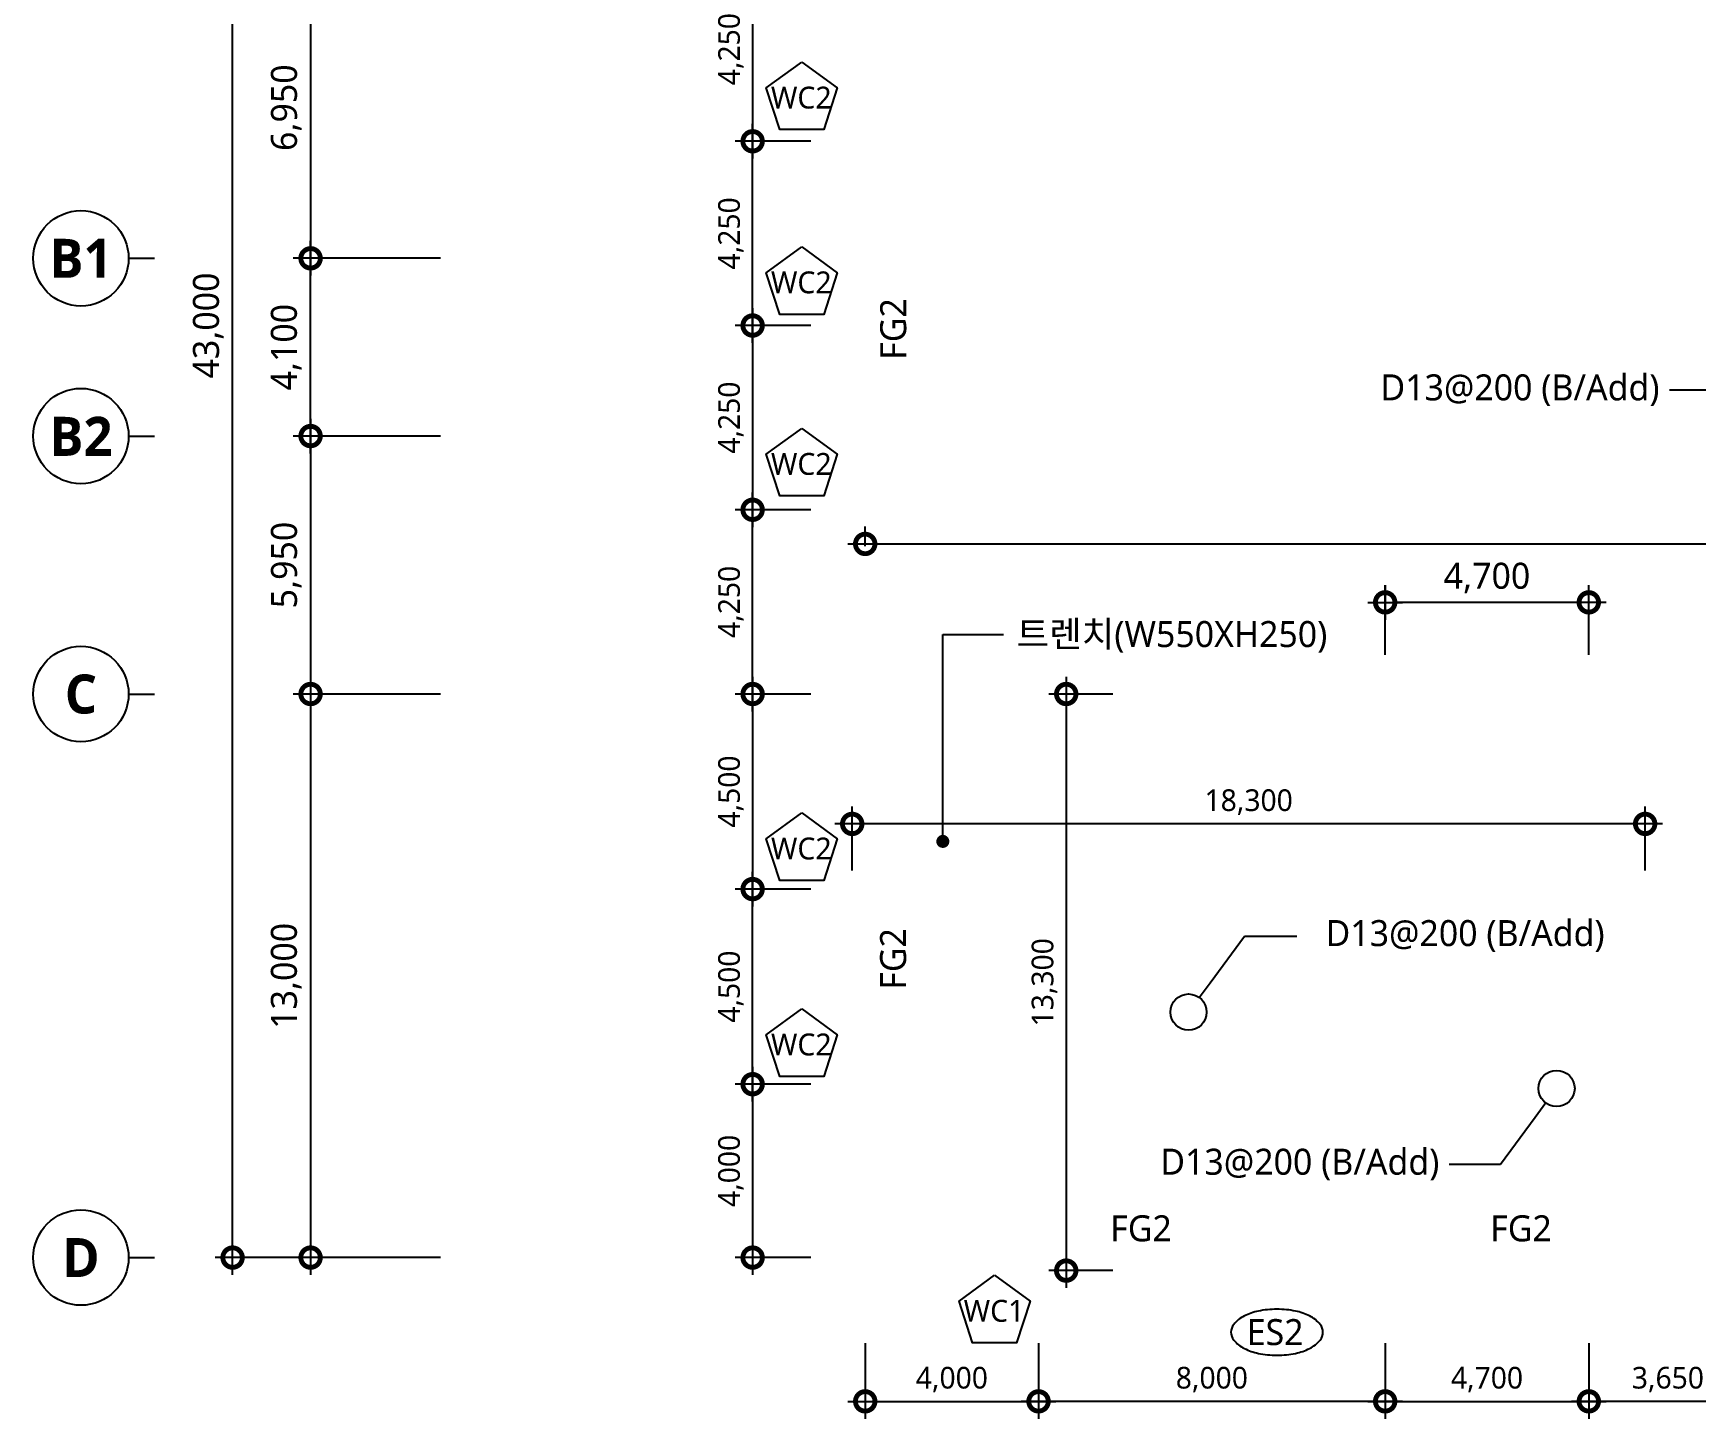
# Model space of a CAD drawing. Header units: millimetres. Extents: x 9300 to 667126, y 4200 to 105100.
# Drawn here: x 190500 to 228891, y 39184 to 71141 of the extents above; entities that cross this region are included whole.
import ezdxf
from ezdxf import colors
from ezdxf.entities.mleader import LeaderData, LeaderLine
from ezdxf.enums import TextEntityAlignment as Align
from ezdxf.math import Vec2, Vec3

# ---------------------------------------------------------------- set-up
doc = ezdxf.new("R2010")
doc.units = ezdxf.units.MM
doc.header["$LTSCALE"] = 200
doc.layers.get('DEFPOINTS').update_dxf_attribs({"color": 137})
for name, color, linetype in [('DIM', 7, 'Continuous'), ('DIM-INT', 7, 'Continuous'), ('S-COL', 2, 'Continuous'), ('SYM', 6, 'Continuous'), ('SYM-BUB', 3, 'Continuous'), ('SYM-LEAD', 6, 'Continuous'), ('TAG', 6, 'Continuous'), ('TEXT', 3, 'Continuous'), ('Z-MARK G', 2, 'Continuous')]:
    doc.layers.add(name, color=color, linetype=linetype)
doc.styles.add('ARIAL', font='malgun.ttf')
doc.styles.add('맑은고딕B', font='malgunbd.ttf')
doc.styles.add('맑은고딕L', font='malgun.ttf')
doc.styles.add('스타일1', font='malgun.ttf')
doc.styles.add('스타일2', font='malgunbd.ttf')
doc.dimstyles.new('CJA', dxfattribs={"dimscale": 200, "dimtxt": 3, "dimasz": 1, "dimexe": 2, "dimexo": 3, "dimgap": 1, "dimtad": 1, "dimdec": 0, "dimzin": 1, "dimdsep": 46, "dimlunit": 6, "dimtxsty": '스타일1', "dimblk": 'GAUN-DOT', "dimcen": -2, "dimdle": 2, "dimclrd": 256, "dimclre": 256, "dimclrt": 3, "dimadec": 0, "dimazin": 0, "dimtfac": 1, "dimtdec": 0, "dimtix": 1, "dimtmove": 2, "dimatfit": 3, "dimldrblk": 'DOTSMALL', "dimfxl": 1, "dimtolj": 1, "dimtzin": 1, "dimarcsym": 0})
doc.dimstyles.new('DIM-QD 1', dxfattribs={"dimtxt": 3, "dimasz": 1.5, "dimexe": 1, "dimexo": 0, "dimgap": 1, "dimtad": 1, "dimdec": 3, "dimdsep": 46, "dimlunit": 6, "dimtxsty": '스타일1', "dimblk1": 'ARCHTICK', "dimblk2": 'ARCHTICK', "dimsah": 1, "dimcen": 0, "dimclrd": 256, "dimclre": 256, "dimclrt": 3, "dimazin": 2, "dimtfac": 1, "dimtdec": 3, "dimtix": 1, "dimtmove": 2, "dimatfit": 3, "dimldrblk": 'ARCHTICK', "dimfxl": 1, "dimtolj": 1, "dimtzin": 0, "dimarcsym": 0})

# ---------------------------------------------------------------- blocks, each defined once
blk = doc.blocks.new('_DotSmall')
at = {"color": 0, "linetype": 'ByBlock', "const_width": 0.5}
blk.add_lwpolyline([(-0.0625, 0, 1), (0.0625, 0, 1)], format="xyb", close=True, dxfattribs=at)
blk = doc.blocks.new('*D100')
at = {"layer": 'DEFPOINTS', "color": 0, "transparency": 16777216}
for p in [(226400, 41528), (230050, 41528), (226400, 39584)]:
    blk.add_point(p, dxfattribs=at)
at = {"layer": 'DIM-INT', "color": 7, "lineweight": -2, "transparency": 16777216}
for p, q in [((226400, 40928), (226400, 39184)), ((230050, 40928), (230050, 39184)), ((230450, 39584), (226000, 39584))]:
    blk.add_line(p, q, dxfattribs=at)
at = {"layer": 'DIM-INT', "color": 7, "lineweight": -2, "transparency": 16777216, "xscale": 900, "yscale": 900, "zscale": 900, "rotation": 180}
blk.add_blockref('_DotSmall', (226400, 39584), dxfattribs=at)
at = {"layer": 'DIM-INT', "color": 7, "lineweight": -2, "transparency": 16777216, "xscale": 900, "yscale": 900, "zscale": 900}
blk.add_blockref('_DotSmall', (230050, 39584), dxfattribs=at)
at = {"layer": 'DIM-INT', "color": 3, "transparency": 16777216, "insert": (228225, 40084), "char_height": 500, "attachment_point": 5, "style": '스타일1'}
blk.add_mtext('\\A1;3,650', dxfattribs=at)
blk = doc.blocks.new('*D101')
at = {"layer": 'DEFPOINTS', "color": 0, "transparency": 16777216}
for p in [(221700, 41528), (226400, 41528), (226400, 39584)]:
    blk.add_point(p, dxfattribs=at)
at = {"layer": 'DIM-INT', "color": 7, "lineweight": -2, "transparency": 16777216}
for p, q in [((221700, 40928), (221700, 39184)), ((226400, 40928), (226400, 39184)), ((221300, 39584), (226800, 39584))]:
    blk.add_line(p, q, dxfattribs=at)
at = {"layer": 'DIM-INT', "color": 7, "lineweight": -2, "transparency": 16777216, "xscale": 900, "yscale": 900, "zscale": 900, "rotation": 180}
blk.add_blockref('_DotSmall', (221700, 39584), dxfattribs=at)
at = {"layer": 'DIM-INT', "color": 7, "lineweight": -2, "transparency": 16777216, "xscale": 900, "yscale": 900, "zscale": 900}
blk.add_blockref('_DotSmall', (226400, 39584), dxfattribs=at)
at = {"layer": 'DIM-INT', "color": 3, "transparency": 16777216, "insert": (224050, 40084), "char_height": 500, "attachment_point": 5, "style": '스타일1'}
blk.add_mtext('\\A1;4,700', dxfattribs=at)
blk = doc.blocks.new('*D102')
at = {"layer": 'DEFPOINTS', "color": 0, "transparency": 16777216}
for p in [(213700, 41528), (221700, 41528), (213700, 39584)]:
    blk.add_point(p, dxfattribs=at)
at = {"layer": 'DIM-INT', "color": 7, "lineweight": -2, "transparency": 16777216}
for p, q in [((213700, 40928), (213700, 39184)), ((221700, 40928), (221700, 39184)), ((222100, 39584), (213300, 39584))]:
    blk.add_line(p, q, dxfattribs=at)
at = {"layer": 'DIM-INT', "color": 7, "lineweight": -2, "transparency": 16777216, "xscale": 900, "yscale": 900, "zscale": 900, "rotation": 180}
blk.add_blockref('_DotSmall', (213700, 39584), dxfattribs=at)
at = {"layer": 'DIM-INT', "color": 7, "lineweight": -2, "transparency": 16777216, "xscale": 900, "yscale": 900, "zscale": 900}
blk.add_blockref('_DotSmall', (221700, 39584), dxfattribs=at)
at = {"layer": 'DIM-INT', "color": 3, "transparency": 16777216, "insert": (217700, 40084), "char_height": 500, "attachment_point": 5, "style": '스타일1'}
blk.add_mtext('\\A1;8,000', dxfattribs=at)
blk = doc.blocks.new('*D103')
at = {"layer": 'DEFPOINTS', "color": 0, "transparency": 16777216}
for p in [(209700, 41528), (213700, 41528), (213700, 39584)]:
    blk.add_point(p, dxfattribs=at)
at = {"layer": 'DIM-INT', "color": 7, "lineweight": -2, "transparency": 16777216}
for p, q in [((209700, 40928), (209700, 39184)), ((213700, 40928), (213700, 39184)), ((209300, 39584), (214100, 39584))]:
    blk.add_line(p, q, dxfattribs=at)
at = {"layer": 'DIM-INT', "color": 7, "lineweight": -2, "transparency": 16777216, "xscale": 900, "yscale": 900, "zscale": 900, "rotation": 180}
blk.add_blockref('_DotSmall', (209700, 39584), dxfattribs=at)
at = {"layer": 'DIM-INT', "color": 7, "lineweight": -2, "transparency": 16777216, "xscale": 900, "yscale": 900, "zscale": 900}
blk.add_blockref('_DotSmall', (213700, 39584), dxfattribs=at)
at = {"layer": 'DIM-INT', "color": 3, "transparency": 16777216, "insert": (211700, 40084), "char_height": 500, "attachment_point": 5, "style": '스타일1'}
blk.add_mtext('\\A1;4,000', dxfattribs=at)
blk = doc.blocks.new('*D104')
at = {"layer": 'DEFPOINTS', "color": 0, "transparency": 16777216}
for p in [(209047, 46900), (207102, 42900), (209047, 42900)]:
    blk.add_point(p, dxfattribs=at)
at = {"layer": 'DIM-INT', "color": 7, "lineweight": -2, "transparency": 16777216}
for p, q in [((207102, 47300), (207102, 42500)), ((208447, 46900), (206702, 46900)), ((208447, 42900), (206702, 42900))]:
    blk.add_line(p, q, dxfattribs=at)
at = {"layer": 'DIM-INT', "color": 7, "lineweight": -2, "transparency": 16777216, "xscale": 900, "yscale": 900, "zscale": 900}
for p, rotation in [((207102, 46900), 90), ((207102, 42900), 270)]:
    blk.add_blockref('_DotSmall', p, dxfattribs=dict(at, rotation=rotation))
at = {"layer": 'DIM-INT', "color": 3, "transparency": 16777216, "insert": (206602, 44900), "char_height": 500, "attachment_point": 5, "rotation": 90, "style": '스타일1'}
blk.add_mtext('\\A1;4,000', dxfattribs=at)
blk = doc.blocks.new('*D105')
at = {"layer": 'DEFPOINTS', "color": 0, "transparency": 16777216}
for p in [(207102, 51400), (209047, 51400), (209047, 46900)]:
    blk.add_point(p, dxfattribs=at)
at = {"layer": 'DIM-INT', "color": 7, "lineweight": -2, "transparency": 16777216}
for p, q in [((207102, 46500), (207102, 51800)), ((208447, 51400), (206702, 51400)), ((208447, 46900), (206702, 46900))]:
    blk.add_line(p, q, dxfattribs=at)
at = {"layer": 'DIM-INT', "color": 7, "lineweight": -2, "transparency": 16777216, "xscale": 900, "yscale": 900, "zscale": 900}
for p, rotation in [((207102, 51400), 90), ((207102, 46900), 270)]:
    blk.add_blockref('_DotSmall', p, dxfattribs=dict(at, rotation=rotation))
at = {"layer": 'DIM-INT', "color": 3, "transparency": 16777216, "insert": (206602, 49150), "char_height": 500, "attachment_point": 5, "rotation": 90, "style": '스타일1'}
blk.add_mtext('\\A1;4,500', dxfattribs=at)
blk = doc.blocks.new('*D106')
at = {"layer": 'DEFPOINTS', "color": 0, "transparency": 16777216}
for p in [(209047, 55900), (207102, 51400), (209047, 51400)]:
    blk.add_point(p, dxfattribs=at)
at = {"layer": 'DIM-INT', "color": 7, "lineweight": -2, "transparency": 16777216}
for p, q in [((207102, 56300), (207102, 51000)), ((208447, 55900), (206702, 55900)), ((208447, 51400), (206702, 51400))]:
    blk.add_line(p, q, dxfattribs=at)
at = {"layer": 'DIM-INT', "color": 7, "lineweight": -2, "transparency": 16777216, "xscale": 900, "yscale": 900, "zscale": 900}
for p, rotation in [((207102, 55900), 90), ((207102, 51400), 270)]:
    blk.add_blockref('_DotSmall', p, dxfattribs=dict(at, rotation=rotation))
at = {"layer": 'DIM-INT', "color": 3, "transparency": 16777216, "insert": (206602, 53650), "char_height": 500, "attachment_point": 5, "rotation": 90, "style": '스타일1'}
blk.add_mtext('\\A1;4,500', dxfattribs=at)
blk = doc.blocks.new('*D107')
at = {"layer": 'DEFPOINTS', "color": 0, "transparency": 16777216}
for p in [(207102, 60150), (209047, 60150), (209047, 55900)]:
    blk.add_point(p, dxfattribs=at)
at = {"layer": 'DIM-INT', "color": 7, "lineweight": -2, "transparency": 16777216}
for p, q in [((207102, 55500), (207102, 60550)), ((208447, 60150), (206702, 60150)), ((208447, 55900), (206702, 55900))]:
    blk.add_line(p, q, dxfattribs=at)
at = {"layer": 'DIM-INT', "color": 7, "lineweight": -2, "transparency": 16777216, "xscale": 900, "yscale": 900, "zscale": 900}
for p, rotation in [((207102, 60150), 90), ((207102, 55900), 270)]:
    blk.add_blockref('_DotSmall', p, dxfattribs=dict(at, rotation=rotation))
at = {"layer": 'DIM-INT', "color": 3, "transparency": 16777216, "insert": (206602, 58025), "char_height": 500, "attachment_point": 5, "rotation": 90, "style": '스타일1'}
blk.add_mtext('\\A1;4,250', dxfattribs=at)
blk = doc.blocks.new('*D108')
at = {"layer": 'DEFPOINTS', "color": 0, "transparency": 16777216}
for p in [(209047, 64400), (207102, 60150), (209047, 60150)]:
    blk.add_point(p, dxfattribs=at)
at = {"layer": 'DIM-INT', "color": 7, "lineweight": -2, "transparency": 16777216}
for p, q in [((207102, 64800), (207102, 59750)), ((208447, 64400), (206702, 64400)), ((208447, 60150), (206702, 60150))]:
    blk.add_line(p, q, dxfattribs=at)
at = {"layer": 'DIM-INT', "color": 7, "lineweight": -2, "transparency": 16777216, "xscale": 900, "yscale": 900, "zscale": 900}
for p, rotation in [((207102, 64400), 90), ((207102, 60150), 270)]:
    blk.add_blockref('_DotSmall', p, dxfattribs=dict(at, rotation=rotation))
at = {"layer": 'DIM-INT', "color": 3, "transparency": 16777216, "insert": (206602, 62275), "char_height": 500, "attachment_point": 5, "rotation": 90, "style": '스타일1'}
blk.add_mtext('\\A1;4,250', dxfattribs=at)
blk = doc.blocks.new('*D109')
at = {"layer": 'DEFPOINTS', "color": 0, "transparency": 16777216}
for p in [(207102, 68650), (209047, 68650), (209047, 64400)]:
    blk.add_point(p, dxfattribs=at)
at = {"layer": 'DIM-INT', "color": 7, "lineweight": -2, "transparency": 16777216}
for p, q in [((207102, 64000), (207102, 69050)), ((208447, 68650), (206702, 68650)), ((208447, 64400), (206702, 64400))]:
    blk.add_line(p, q, dxfattribs=at)
at = {"layer": 'DIM-INT', "color": 7, "lineweight": -2, "transparency": 16777216, "xscale": 900, "yscale": 900, "zscale": 900}
for p, rotation in [((207102, 68650), 90), ((207102, 64400), 270)]:
    blk.add_blockref('_DotSmall', p, dxfattribs=dict(at, rotation=rotation))
at = {"layer": 'DIM-INT', "color": 3, "transparency": 16777216, "insert": (206602, 66525), "char_height": 500, "attachment_point": 5, "rotation": 90, "style": '스타일1'}
blk.add_mtext('\\A1;4,250', dxfattribs=at)
blk = doc.blocks.new('*D110')
at = {"layer": 'DEFPOINTS', "color": 0, "transparency": 16777216}
for p in [(209047, 72900), (207102, 68650), (209047, 68650)]:
    blk.add_point(p, dxfattribs=at)
at = {"layer": 'DIM-INT', "color": 7, "lineweight": -2, "transparency": 16777216}
for p, q in [((207102, 73300), (207102, 68250)), ((208447, 72900), (206702, 72900)), ((208447, 68650), (206702, 68650))]:
    blk.add_line(p, q, dxfattribs=at)
at = {"layer": 'DIM-INT', "color": 7, "lineweight": -2, "transparency": 16777216, "xscale": 900, "yscale": 900, "zscale": 900}
for p, rotation in [((207102, 72900), 90), ((207102, 68650), 270)]:
    blk.add_blockref('_DotSmall', p, dxfattribs=dict(at, rotation=rotation))
at = {"layer": 'DIM-INT', "color": 3, "transparency": 16777216, "insert": (206602, 70775), "char_height": 500, "attachment_point": 5, "rotation": 90, "style": '스타일1'}
blk.add_mtext('\\A1;4,250', dxfattribs=at)
blk = doc.blocks.new('*D222')
at = {"layer": 'DEFPOINTS', "color": 0, "transparency": 16777216}
for p in [(259700, 59362), (209700, 58712), (259700, 58712)]:
    blk.add_point(p, dxfattribs=at)
at = {"layer": 'DIM-INT', "color": 7, "lineweight": -2, "transparency": 16777216}
for p, q in [((209700, 59312), (209700, 59762)), ((259700, 59312), (259700, 59762)), ((209300, 59362), (260100, 59362))]:
    blk.add_line(p, q, dxfattribs=at)
at = {"layer": 'DIM-INT', "color": 7, "lineweight": -2, "transparency": 16777216, "xscale": 900, "yscale": 900, "zscale": 900, "rotation": 180}
blk.add_blockref('_DotSmall', (209700, 59362), dxfattribs=at)
at = {"layer": 'DIM-INT', "color": 7, "lineweight": -2, "transparency": 16777216, "xscale": 900, "yscale": 900, "zscale": 900}
blk.add_blockref('_DotSmall', (259700, 59362), dxfattribs=at)
at = {"layer": 'DIM-INT', "color": 3, "transparency": 16777216, "insert": (234700, 59862), "char_height": 500, "attachment_point": 5, "style": '스타일1'}
blk.add_mtext('\\A1;50,000', dxfattribs=at)
blk = doc.blocks.new('_DotBlank')
at = {"color": 0, "linetype": 'ByBlock', "lineweight": -2}
blk.add_line((-0.5, 0), (-1, 0), dxfattribs=at)
blk.add_circle((0, 0), 0.5, dxfattribs=at)
blk = doc.blocks.new('*D233')
at = {"layer": 'DEFPOINTS', "color": 0, "transparency": 16777216}
for p in [(216014, 55900), (214339, 42600), (216014, 42600)]:
    blk.add_point(p, dxfattribs=at)
at = {"layer": 'DIM-INT', "color": 7, "lineweight": -2, "transparency": 16777216}
for p, q in [((214339, 56300), (214339, 42200)), ((215414, 55900), (213939, 55900)), ((215414, 42600), (213939, 42600))]:
    blk.add_line(p, q, dxfattribs=at)
at = {"layer": 'DIM-INT', "color": 7, "lineweight": -2, "transparency": 16777216, "xscale": 900, "yscale": 900, "zscale": 900}
for p, rotation in [((214339, 55900), 90), ((214339, 42600), 270)]:
    blk.add_blockref('_DotSmall', p, dxfattribs=dict(at, rotation=rotation))
at = {"layer": 'DIM-INT', "color": 3, "transparency": 16777216, "insert": (213837, 49250), "char_height": 500, "attachment_point": 5, "rotation": 90, "style": '스타일1'}
blk.add_mtext('\\A1;13,300', dxfattribs=at)
blk = doc.blocks.new('*D234')
at = {"layer": 'DEFPOINTS', "color": 0, "transparency": 16777216}
for p in [(209400, 52904), (209400, 51228), (227700, 51228)]:
    blk.add_point(p, dxfattribs=at)
at = {"layer": 'DIM-INT', "color": 7, "lineweight": -2, "transparency": 16777216}
for p, q in [((209400, 51828), (209400, 53304)), ((227700, 51828), (227700, 53304)), ((228100, 52904), (209000, 52904))]:
    blk.add_line(p, q, dxfattribs=at)
at = {"layer": 'DIM-INT', "color": 7, "lineweight": -2, "transparency": 16777216, "xscale": 900, "yscale": 900, "zscale": 900, "rotation": 180}
blk.add_blockref('_DotSmall', (209400, 52904), dxfattribs=at)
at = {"layer": 'DIM-INT', "color": 7, "lineweight": -2, "transparency": 16777216, "xscale": 900, "yscale": 900, "zscale": 900}
blk.add_blockref('_DotSmall', (227700, 52904), dxfattribs=at)
at = {"layer": 'DIM-INT', "color": 3, "transparency": 16777216, "insert": (218550, 53406), "char_height": 500, "attachment_point": 5, "style": '스타일1'}
blk.add_mtext('\\A1;18,300', dxfattribs=at)
blk = doc.blocks.new('GAUN-DOT')
at = {"linetype": 'ByBlock'}
for p, q in [((0, -2), (0, 2)), ((2, 0), (-2, 0))]:
    blk.add_line(p, q, dxfattribs=at)
at = {"const_width": 2.25}
blk.add_lwpolyline([(0, 0.28125, 1), (0, -0.28125, 1)], format="xyb", close=True, dxfattribs=at)
blk = doc.blocks.new('*D239')
at = {"layer": 'DEFPOINTS', "color": 0, "transparency": 16777216}
for p in [(221700, 58014), (221700, 56200), (226400, 56200)]:
    blk.add_point(p, dxfattribs=at)
at = {"layer": 'DIM', "lineweight": -2, "transparency": 16777216}
for p, q in [((221700, 56800), (221700, 58414)), ((226400, 56800), (226400, 58414)), ((226200, 58014), (221900, 58014))]:
    blk.add_line(p, q, dxfattribs=at)
at = {"layer": 'DIM', "lineweight": -2, "transparency": 16777216, "xscale": 200, "yscale": 200, "zscale": 200, "rotation": 180}
blk.add_blockref('GAUN-DOT', (221700, 58014), dxfattribs=at)
at = {"layer": 'DIM', "lineweight": -2, "transparency": 16777216, "xscale": 200, "yscale": 200, "zscale": 200}
blk.add_blockref('GAUN-DOT', (226400, 58014), dxfattribs=at)
at = {"layer": 'DIM', "color": 3, "transparency": 16777216, "insert": (224050, 58574), "char_height": 600, "attachment_point": 5, "style": '스타일1'}
blk.add_mtext('\\A1;4,700', dxfattribs=at)
blk = doc.blocks.new('*D279')
at = {"layer": 'DEFPOINTS', "color": 0, "transparency": 16777216}
for p in [(195100, 85900), (200500, 85900), (200500, 42900)]:
    blk.add_point(p, dxfattribs=at)
at = {"layer": 'DIM', "color": 7, "lineweight": -2, "transparency": 16777216}
for p, q in [((195100, 42500), (195100, 86300)), ((199900, 85900), (194700, 85900)), ((199900, 42900), (194700, 42900))]:
    blk.add_line(p, q, dxfattribs=at)
at = {"layer": 'DIM', "color": 7, "lineweight": -2, "transparency": 16777216, "xscale": 900, "yscale": 900, "zscale": 900}
for p, rotation in [((195100, 85900), 90), ((195100, 42900), 270)]:
    blk.add_blockref('_DotSmall', p, dxfattribs=dict(at, rotation=rotation))
at = {"layer": 'DIM', "color": 3, "transparency": 16777216, "insert": (194540, 64400), "char_height": 600, "attachment_point": 5, "rotation": 90, "style": '스타일1'}
blk.add_mtext('\\A1;43,000', dxfattribs=at)
blk = doc.blocks.new('*D281')
at = {"layer": 'DEFPOINTS', "color": 0, "transparency": 16777216}
for p in [(200500, 55900), (196900, 42900), (200500, 42900)]:
    blk.add_point(p, dxfattribs=at)
at = {"layer": 'DIM', "color": 7, "lineweight": -2, "transparency": 16777216}
for p, q in [((196900, 56300), (196900, 42500)), ((199900, 55900), (196500, 55900)), ((199900, 42900), (196500, 42900))]:
    blk.add_line(p, q, dxfattribs=at)
at = {"layer": 'DIM', "color": 7, "lineweight": -2, "transparency": 16777216, "xscale": 900, "yscale": 900, "zscale": 900}
for p, rotation in [((196900, 55900), 90), ((196900, 42900), 270)]:
    blk.add_blockref('_DotSmall', p, dxfattribs=dict(at, rotation=rotation))
at = {"layer": 'DIM', "color": 3, "transparency": 16777216, "insert": (196338, 49400), "char_height": 600, "attachment_point": 5, "rotation": 90, "style": '스타일1'}
blk.add_mtext('\\A1;13,000', dxfattribs=at)
blk = doc.blocks.new('NEW_BUB')
at = {"layer": 'SYM-BUB', "color": 6}
blk.add_line((0, 3), (0, 0), dxfattribs=at)
blk.add_circle((0, 8.5), 5.5, dxfattribs=at)
at = {"layer": 'SYM-BUB', "color": 3, "style": '스타일2'}
blk.add_attdef('X', text='', height=4.5, dxfattribs=at).set_placement((0, 8.5), align=Align.MIDDLE)
blk = doc.blocks.new('*D269')
at = {"layer": 'DEFPOINTS', "color": 0, "transparency": 16777216}
for p in [(200500, 61850), (196900, 55900), (200500, 55900)]:
    blk.add_point(p, dxfattribs=at)
at = {"layer": 'DIM', "color": 7, "lineweight": -2, "transparency": 16777216}
for p, q in [((196900, 62250), (196900, 55500)), ((199900, 61850), (196500, 61850)), ((199900, 55900), (196500, 55900))]:
    blk.add_line(p, q, dxfattribs=at)
at = {"layer": 'DIM', "color": 7, "lineweight": -2, "transparency": 16777216, "xscale": 900, "yscale": 900, "zscale": 900}
for p, rotation in [((196900, 61850), 90), ((196900, 55900), 270)]:
    blk.add_blockref('_DotSmall', p, dxfattribs=dict(at, rotation=rotation))
at = {"layer": 'DIM', "color": 3, "transparency": 16777216, "insert": (196340, 58875), "char_height": 600, "attachment_point": 5, "rotation": 90, "style": '스타일1'}
blk.add_mtext('\\A1;5,950', dxfattribs=at)
blk = doc.blocks.new('*D274')
at = {"layer": 'DEFPOINTS', "color": 0, "transparency": 16777216}
for p in [(196900, 65950), (200500, 65950), (200500, 61850)]:
    blk.add_point(p, dxfattribs=at)
at = {"layer": 'DIM', "color": 7, "lineweight": -2, "transparency": 16777216}
for p, q in [((196900, 61450), (196900, 66350)), ((199900, 65950), (196500, 65950)), ((199900, 61850), (196500, 61850))]:
    blk.add_line(p, q, dxfattribs=at)
at = {"layer": 'DIM', "color": 7, "lineweight": -2, "transparency": 16777216, "xscale": 900, "yscale": 900, "zscale": 900}
for p, rotation in [((196900, 65950), 90), ((196900, 61850), 270)]:
    blk.add_blockref('_DotSmall', p, dxfattribs=dict(at, rotation=rotation))
at = {"layer": 'DIM', "color": 3, "transparency": 16777216, "insert": (196338, 63900), "char_height": 600, "attachment_point": 5, "rotation": 90, "style": '스타일1'}
blk.add_mtext('\\A1;4,100', dxfattribs=at)
blk = doc.blocks.new('*D275')
at = {"layer": 'DEFPOINTS', "color": 0, "transparency": 16777216}
for p in [(200500, 72900), (196900, 65950), (200500, 65950)]:
    blk.add_point(p, dxfattribs=at)
at = {"layer": 'DIM', "color": 7, "lineweight": -2, "transparency": 16777216}
for p, q in [((196900, 73300), (196900, 65550)), ((199900, 72900), (196500, 72900)), ((199900, 65950), (196500, 65950))]:
    blk.add_line(p, q, dxfattribs=at)
at = {"layer": 'DIM', "color": 7, "lineweight": -2, "transparency": 16777216, "xscale": 900, "yscale": 900, "zscale": 900}
for p, rotation in [((196900, 72900), 90), ((196900, 65950), 270)]:
    blk.add_blockref('_DotSmall', p, dxfattribs=dict(at, rotation=rotation))
at = {"layer": 'DIM', "color": 3, "transparency": 16777216, "insert": (196340, 69425), "char_height": 600, "attachment_point": 5, "rotation": 90, "style": '스타일1'}
blk.add_mtext('\\A1;6,950', dxfattribs=at)
blk = doc.blocks.new('str-slab')
at = {"layer": 'SYM'}
blk.add_lwpolyline([(539, -5, 0.174705), (507, 85, 0.104203), (384, 183, 0.064948), (223, 238, 0.051099), (8, 260, 0.051099), (-207, 238, 0.064948), (-368, 183, 0.104203), (-491, 85, 0.174705), (-523, -5, 0.174705), (-491, -95, 0.104203), (-368, -193, 0.064948), (-207, -249, 0.051099), (8, -271, 0.051099), (223, -249, 0.064948), (384, -193, 0.104203), (507, -95, 0.174705)], format="xyb", close=True, dxfattribs=at)
at = {"layer": 'SYM', "color": 3, "style": '스타일1'}
blk.add_attdef('S5', text='', height=300, dxfattribs=at).set_placement((-13, -4), align=Align.MIDDLE)
blk = doc.blocks.new('_ARCHTICK')
at = {"color": 0, "linetype": 'ByBlock', "const_width": 0.15}
blk.add_lwpolyline([(-0.5, -0.5), (0.5, 0.5)], dxfattribs=at)
blk = doc.blocks.new('배근 지시선')
at = {"layer": 'TAG', "linetype": 'ByBlock', "lineweight": -2}
blk.add_line((229233, 62820), (228233, 62820), dxfattribs=at)
blk.add_lwpolyline([(230032, 61738), (229233, 62820)], dxfattribs=at)
at = {"layer": 'TAG', "lineweight": -2, "xscale": 833.3333333333333, "yscale": 833.3333333333333, "zscale": 833.3333333333333, "rotation": 306.4303521001048}
blk.add_blockref('_DotBlank', (230527, 61067), dxfattribs=at)

msp = doc.modelspace()

# ---------------------------------------------------------------- linework, layer by layer
at = {"layer": 'TAG', "linetype": 'ByBlock', "lineweight": -2}
msp.add_line((224363.482, 45049.746), (223177.9, 45049.746), dxfattribs=at)
at = {"layer": 'TAG', "color": 6, "ltscale": 0.2, "elevation": 0}
for points in [[(208236.184, 70475.883), (209055.169, 69880.856), (208742.345, 68918.082), (207730.024, 68918.082), (207417.2, 69880.856)], [(208236.184, 66214.004), (209055.169, 65618.977), (208742.345, 64656.203), (207730.024, 64656.203), (207417.2, 65618.977)], [(208236.184, 62026.279), (209055.169, 61431.252), (208742.345, 60468.478), (207730.024, 60468.478), (207417.2, 61431.252)], [(208236.184, 53155.457), (209055.169, 52560.43), (208742.345, 51597.656), (207730.024, 51597.656), (207417.2, 52560.43)], [(208236.184, 48635.038), (209055.169, 48040.011), (208742.345, 47077.237), (207730.024, 47077.237), (207417.2, 48040.011)]]:
    msp.add_lwpolyline(points, close=True, dxfattribs=at)
at = {"layer": 'TAG', "linetype": 'ByBlock', "lineweight": -2}
msp.add_lwpolyline([(225162.389, 46132.156), (224363.482, 45049.746)], dxfattribs=at)
at = {"layer": 'TAG', "color": 6, "ltscale": 0.2}
msp.add_lwpolyline([(212684.307, 42491.016), (213503.292, 41895.989), (213190.468, 40933.215), (212178.147, 40933.215), (211865.323, 41895.989)], close=True, dxfattribs=at)

# ---------------------------------------------------------------- block references
at = {"layer": 'DIM'}
msp.add_blockref('배근 지시선', (25.275, 91.329), dxfattribs=at)
at = {"layer": 'SYM', "xscale": 2, "yscale": 2, "zscale": 2}
msp.add_blockref('str-slab', (219187.299, 41189.156), dxfattribs=at).add_auto_attribs({'S5': 'ES2'})
at = {"layer": 'SYM-BUB'}
ref = msp.add_blockref('NEW_BUB', (193300, 65950.006), dxfattribs=dict(at, xscale=200.0000000000002, yscale=200.0000000000002, zscale=200.0000000000002, rotation=90))
ref.add_attrib('X', 'B1', dxfattribs={"color": 3, "height": 900, "style": '맑은고딕B'}).set_placement((191600, 65950.006), align=Align.MIDDLE)
ref = msp.add_blockref('NEW_BUB', (193300, 61850.006), dxfattribs=dict(at, xscale=200.0000000000002, yscale=200.0000000000002, zscale=200.0000000000002, rotation=90))
ref.add_attrib('X', 'B2', dxfattribs={"color": 3, "height": 900, "style": '맑은고딕B'}).set_placement((191600, 61850.006), align=Align.MIDDLE)
ref = msp.add_blockref('NEW_BUB', (193300, 55900.006), dxfattribs=dict(at, xscale=200.0000000000002, yscale=200.0000000000002, zscale=200.0000000000002, rotation=90))
ref.add_attrib('X', 'C', dxfattribs={"color": 3, "height": 900, "style": '맑은고딕B'}).set_placement((191600, 55900.006), align=Align.MIDDLE)
ref = msp.add_blockref('NEW_BUB', (193300, 42900.006), dxfattribs=dict(at, xscale=200.0000000000002, yscale=200.0000000000002, zscale=200.0000000000002, rotation=90))
ref.add_attrib('X', 'D', dxfattribs={"color": 3, "height": 900, "style": '맑은고딕B'}).set_placement((191600, 42900.006), align=Align.MIDDLE)
at = {"layer": 'TAG', "lineweight": -2, "xscale": 833.3333333333333, "yscale": 833.3333333333333, "zscale": 833.3333333333333, "rotation": 53.56964789989578}
msp.add_blockref('_DotBlank', (225657.26, 46802.639), dxfattribs=at)

# ---------------------------------------------------------------- texts
at = {"layer": 'S-COL', "color": 3, "style": '스타일1'}
for s, p in [('WC2', (208225.241, 69657.149, -2049600)), ('WC2', (208225.241, 65395.271, -2049600)), ('WC2', (208225.241, 61207.545, -2049600)), ('WC2', (208225.241, 52336.723, -2049600)), ('WC2', (208225.241, 47816.305, -2049600)), ('WC1', (212673.364, 41672.282, -2049600))]:
    msp.add_text(s, height=504, dxfattribs=at).set_placement(p, align=Align.MIDDLE_CENTER)
at = {"layer": 'TAG', "char_height": 600, "attachment_point": 3, "style": 'ARIAL'}
for insert in [(228031.205, 63272.961), (222950.656, 45411.328)]:
    msp.add_mtext('{\\C3;D13@200 (B/Add)}', dxfattribs=dict(at, insert=insert))
at = {"layer": 'TEXT', "color": 3, "style": '스타일1'}
msp.add_text('트렌치(W550XH250)', height=600, dxfattribs=at).set_placement((213191.264, 56983.063))
at = {"layer": 'Z-MARK G', "style": '맑은고딕L'}
for p in [(210646.001, 64319.674), (210643.001, 49789.794)]:
    msp.add_text('FG2', height=600, rotation=90, dxfattribs=at).set_placement(p, align=Align.CENTER)
at = {"layer": 'Z-MARK G', "color": 2, "style": '스타일1'}
for p in [(216065.238, 43275.46, 0), (224834.67, 43275.46, 0)]:
    msp.add_text('FG2', height=600, dxfattribs=at).set_placement(p, align=Align.CENTER)

# ---------------------------------------------------------------- dimensions: what is measured, and where the dimension line sits
at = {"layer": 'DIM'}
for base, p1, p2, angle, picture, middle in [((195100, 85900), (200500, 42900), (200500, 85900), 270, '*D279', (194539.674, 64400)), ((196900, 65950), (200500, 72900), (200500, 65950), 270, '*D275', (196339.674, 69425)), ((196900, 65950), (200500, 61850), (200500, 65950), 90, '*D274', (196338.043, 63900)), ((196900, 55900), (200500, 61850), (200500, 55900), 270, '*D269', (196339.674, 58875)), ((196900, 42900), (200500, 55900), (200500, 42900), 270, '*D281', (196338.043, 49400))]:
    dim = msp.add_linear_dim(base=base, p1=p1, p2=p2, angle=angle, dimstyle='CJA', override={"dimscale": 200, "dimtxt": 3, "dimasz": 4.5, "dimblk1": 'DotSmall', "dimblk2": 'DotSmall', "dimsah": 1, "dimdle": 2, "dimclrd": 7, "dimclre": 7}, dxfattribs=at)
    dim.commit()
    dim.dimension.update_dxf_attribs({"geometry": picture, "text_midpoint": middle})
dim = msp.add_linear_dim(base=(221700, 58013.507), p1=(226400, 56200), p2=(221700, 56200), dimstyle='CJA', dxfattribs=at)
dim.commit()
dim.dimension.update_dxf_attribs({"geometry": '*D239', "text_midpoint": (224050, 58573.833)})
at = {"layer": 'DIM-INT'}
for base, p1, p2, angle, picture, middle in [((207102.327, 68650), (209047, 72900), (209047, 68650), 90, '*D110', (206602.056, 70775)), ((207102.327, 68650), (209047, 64400), (209047, 68650), 270, '*D109', (206602.056, 66525)), ((207102.327, 60150), (209047, 64400), (209047, 60150), 90, '*D108', (206602.056, 62275)), ((207102.327, 60150), (209047, 55900), (209047, 60150), 270, '*D107', (206602.056, 58025)), ((207102.327, 51400), (209047, 55900), (209047, 51400), 90, '*D106', (206602.056, 53650)), ((214338.725, 42600), (216014.243, 55900), (216014.243, 42600), 90, '*D233', (213837.094, 49250)), ((207102.327, 51400), (209047, 46900), (209047, 51400), 270, '*D105', (206602.056, 49150)), ((207102.327, 42900), (209047, 46900), (209047, 42900), 90, '*D104', (206602.056, 44900)), ((213700, 39583.562), (209700, 41528.235), (213700, 41528.235), 180, '*D103', (211700, 40083.834)), ((226400, 39583.562), (221700, 41528.235), (226400, 41528.235), 180, '*D101', (224050, 40083.834))]:
    dim = msp.add_linear_dim(base=base, p1=p1, p2=p2, angle=angle, dimstyle='CJA', override={"dimtxt": 2.5, "dimasz": 4.5, "dimblk1": 'DotSmall', "dimblk2": 'DotSmall', "dimsah": 1, "dimclrd": 7, "dimclre": 7}, dxfattribs=at)
    dim.commit()
    dim.dimension.update_dxf_attribs({"geometry": picture, "text_midpoint": middle})
for base, p1, p2, picture, middle in [((259700, 59362.166), (209700, 58711.831), (259700, 58711.831), '*D222', (234700, 59862.438)), ((209400, 52903.928), (227700, 51228.409), (209400, 51228.409), '*D234', (218550, 53405.558)), ((213700, 39583.562), (221700, 41528.235), (213700, 41528.235), '*D102', (217700, 40083.834)), ((226400, 39583.562), (230050, 41528.235), (226400, 41528.235), '*D100', (228225, 40083.834))]:
    dim = msp.add_linear_dim(base=base, p1=p1, p2=p2, dimstyle='CJA', override={"dimtxt": 2.5, "dimasz": 4.5, "dimblk1": 'DotSmall', "dimblk2": 'DotSmall', "dimsah": 1, "dimclrd": 7, "dimclre": 7}, dxfattribs=at)
    dim.commit()
    dim.dimension.update_dxf_attribs({"geometry": picture, "text_midpoint": middle})

# ---------------------------------------------------------------- leaders
at = {"layer": 'SYM-LEAD'}
msp.add_leader([(211491.264, 52500), (211491.264, 57269.496), (212891.264, 57269.496)], dimstyle='DIM-QD 1', override={"dimscale": 200, "dimasz": 1.5, "dimtad": 0, "dimclrd": 6, "dimldrblk": 'DOT'}, dxfattribs=at)
at = {"layer": 'TAG'}
ml = msp.add_multileader_mtext('Standard', dxfattribs=at)
ml.set_content('{\\C3;D13@200 (B/Add)}', color=256, style='ARIAL')
ml.set_leader_properties()
ml.set_arrow_properties(name='DOTBLANK')
ml.build(insert=Vec2(0, 0))
ml.multileader.update_dxf_attribs({"text_right_attachment_type": 6, "dogleg_length": 750, "arrow_head_size": 833.333})
ctx = ml.context
ctx.base_point, ctx.char_height, ctx.arrow_head_size, ctx.landing_gap_size, ctx.plane_origin = Vec3(219657.921, 50316.771), 600, 833.333, 666.667, Vec3(217163.365, 48563.878)
ctx.right_attachment = 6
notes = []
notes.append((ctx, [(0, (1, 1, 0), (218457.143, 50316.771), (1, 0), 1200.778, [(0, [(217163.365, 48563.878)], 0, [])])]))
ctx.mtext.insert, ctx.mtext.flow_direction = Vec3(220324.588, 50684.842), 5
for ctx, leaders in notes:
    for number, flags, end, landing, length, lines in leaders:
        leader = LeaderData()
        leader.index, (leader.has_last_leader_line, leader.has_dogleg_vector, leader.attachment_direction) = number, flags
        leader.last_leader_point, leader.dogleg_vector, leader.dogleg_length = Vec3(end), Vec3(landing), length
        for number, points, colour, breaks in lines:
            line = LeaderLine()
            line.index, line.vertices, line.color, line.breaks = number, Vec3.list(points), colors.encode_raw_color(colour), breaks
            leader.lines.append(line)
        ctx.leaders.append(leader)

doc.saveas('drawing.dxf')
